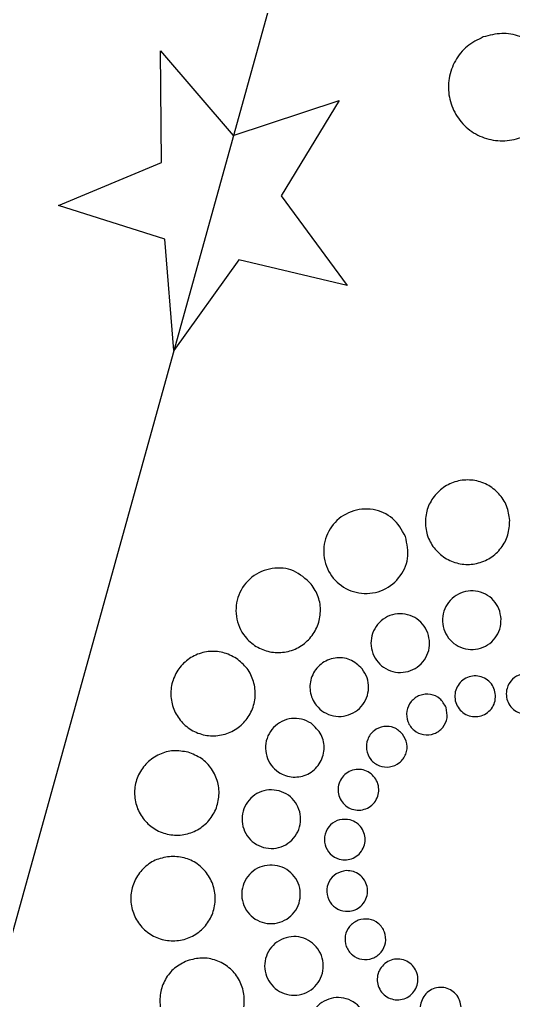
# Model space of a CAD drawing. Extents: x -494 to 784, y 11 to 1214.
# Drawn here: x 174 to 267.4, y 597 to 782.6 of the extents above; entities that cross this region are included whole.
import ezdxf

# ---------------------------------------------------------------- set-up
doc = ezdxf.new("R2010")
doc.units = 0
doc.layers.add('Layer_1', color=7, linetype='CONTINUOUS')

msp = doc.modelspace()

# ---------------------------------------------------------------- linework, layer by layer
at = {"layer": 'Layer_1', "color": 3}
msp.add_line((340.093007, 1213.844937), (7.729113, 15.183946), dxfattribs=at)
at = {"layer": 'Layer_1', "color": 7}
for p, q in [((261.727543, 779.320645), (261.727543, 779.320645)), ((200.824636, 755.558396), (200.683404, 776.672561)), ((200.683404, 776.672561), (214.430301, 760.645998)), ((200.824636, 755.558396), (200.683404, 776.672561)), ((200.683404, 776.672561), (214.430301, 760.645998)), ((214.430301, 760.645998), (234.467421, 767.304955)), ((214.430301, 760.645998), (234.467421, 767.304955)), ((234.467421, 767.304955), (223.473276, 749.278397)), ((234.467421, 767.304955), (223.473276, 749.278397)), ((181.334443, 747.436802), (200.824636, 755.558396)), ((181.334443, 747.436802), (200.824636, 755.558396)), ((223.473276, 749.278397), (235.998133, 732.279692)), ((223.473276, 749.278397), (235.998133, 732.279692)), ((201.458852, 741.046486), (181.334443, 747.436802)), ((201.458852, 741.046486), (181.334443, 747.436802)), ((203.160146, 720.0005), (201.458852, 741.046486)), ((203.160146, 720.0005), (201.458852, 741.046486)), ((215.456481, 737.165233), (203.160146, 720.0005)), ((215.456481, 737.165233), (203.160146, 720.0005)), ((235.998133, 732.279692), (215.456481, 737.165233)), ((235.998133, 732.279692), (215.456481, 737.165233)), ((266.740703, 687.846721), (266.740703, 687.846721)), ((247.004308, 684.79486), (247.004308, 684.79486)), ((229.176947, 675.793461), (229.176947, 675.793461)), ((265.112014, 669.198068), (265.112014, 669.198068)), ((251.218084, 666.555644), (251.218084, 666.555644)), ((215.003714, 661.723692), (215.003714, 661.723692)), ((238.820714, 659.749066), (238.820714, 659.749066)), ((264.04797, 654.714802), (264.04797, 654.714802)), ((254.681692, 652.452432), (254.681692, 652.452432)), ((229.133473, 649.444651), (229.133473, 649.444651)), ((246.472936, 647.406427), (246.472936, 647.406427)), ((205.871972, 643.962759), (205.871972, 643.962759)), ((240.225251, 640.07077), (240.225251, 640.07077)), ((223.104601, 636.651035), (223.104601, 636.651035)), ((236.550191, 631.163494), (236.550191, 631.163494)), ((202.675562, 624.24925), (202.675562, 624.24925)), ((221.324231, 622.620562), (221.324231, 622.620562)), ((235.807506, 621.556517), (235.807506, 621.556517)), ((238.069894, 612.190229), (238.069894, 612.190229)), ((223.966673, 608.726617), (223.966673, 608.726617)), ((205.727457, 604.51284), (205.727457, 604.51284)), ((243.115879, 603.981503), (243.115879, 603.981503)), ((250.451553, 597.733801), (250.451553, 597.733801))]:
    msp.add_line(p, q, dxfattribs=at)
for points, knots in [([(261.727543, 779.320645), (262.881449, 779.622665), (265.172747, 780.222382), (268.74359, 779.563163), (271.869977, 777.811973), (274.206333, 775.069436), (275.46516, 771.702981), (275.499797, 768.104821), (274.296084, 764.714244), (272.00921, 761.939771), (268.91066, 760.110986), (265.372419, 759.458058), (261.826225, 760.051358), (258.693204, 761.820289), (256.358509, 764.558383), (255.099682, 767.924837), (255.063384, 771.527441), (256.273731, 774.900276), (258.535955, 777.74067), (260.658581, 778.791462), (261.727543, 779.320645)], [0, 0, 0, 0, 3.541724, 7.032761, 10.574486, 14.11621, 17.607247, 21.148972, 24.690696, 28.181733, 31.723457, 35.265182, 38.756219, 42.297943, 45.839668, 49.330704, 52.872429, 56.414153, 59.90519, 63.446915, 63.446915, 63.446915, 63.446915]), ([(266.740703, 687.846721), (266.686116, 686.909306), (266.577725, 685.047893), (265.215478, 682.534733), (263.143784, 680.619987), (260.52205, 679.537911), (257.695313, 679.414374), (254.992906, 680.263769), (252.747172, 681.98983), (251.226224, 684.376986), (250.61078, 687.141794), (250.982677, 689.949752), (252.289573, 692.460493), (254.376163, 694.37589), (256.994167, 695.457803), (259.820903, 695.58134), (262.527042, 694.732108), (264.757878, 693.005396), (266.334178, 690.620659), (266.604545, 688.775799), (266.740703, 687.846721)], [0, 0, 0, 0, 2.788191, 5.536479, 8.32467, 11.112861, 13.861149, 16.64934, 19.437531, 22.185819, 24.97401, 27.762201, 30.510489, 33.29868, 36.086871, 38.835159, 41.62335, 44.411541, 47.159829, 49.94802, 49.94802, 49.94802, 49.94802]), ([(247.004308, 684.79486), (247.291936, 683.398674), (247.85866, 680.647712), (245.949329, 676.671864), (242.459297, 674.158201), (238.135452, 673.750002), (234.205918, 675.542508), (231.679448, 679.064396), (231.275271, 683.379879), (233.064607, 687.310857), (236.595445, 689.839779), (240.878484, 690.23272), (244.928012, 688.485083), (246.305299, 686.037217), (247.004308, 684.79486)], [0, 0, 0, 0, 4.177596, 8.231285, 12.408881, 16.586477, 20.640166, 24.817762, 28.995358, 33.049047, 37.226643, 41.404239, 45.457928, 49.635524, 49.635524, 49.635524, 49.635524]), ([(229.176947, 675.793461), (229.683784, 675.002992), (230.690205, 673.433366), (231.065323, 670.599469), (230.514747, 667.832694), (229.029747, 665.416268), (226.815485, 663.654779), (224.129918, 662.753637), (221.298574, 662.829601), (218.6648, 663.868484), (216.188175, 666.049306), (214.652713, 669.588423), (215.142643, 673.878374), (217.718394, 677.375039), (221.670595, 679.072165), (226.061919, 678.661466), (228.128236, 676.759009), (229.176947, 675.793461)], [0, 0, 0, 0, 2.788191, 5.536478, 8.324669, 11.11286, 13.861148, 16.649338, 19.437529, 22.185817, 24.974008, 29.151603, 33.205293, 37.382889, 41.560485, 45.614174, 49.79177, 49.79177, 49.79177, 49.79177]), ([(265.112014, 669.198068), (265.074107, 668.547086), (264.998835, 667.254438), (264.05283, 665.509188), (262.614155, 664.179503), (260.793506, 663.428062), (258.830494, 663.342272), (256.953822, 663.93213), (255.394285, 665.130783), (254.338071, 666.78853), (253.910679, 668.708536), (254.168941, 670.658506), (255.076508, 672.402076), (256.525529, 673.732213), (258.343587, 674.483542), (260.306598, 674.569331), (262.185861, 673.979587), (263.735053, 672.780481), (264.829705, 671.124414), (265.01746, 669.843261), (265.112014, 669.198068)], [0, 0, 0, 0, 1.936244, 3.844777, 5.781021, 7.717264, 9.625798, 11.562041, 13.498285, 15.406818, 17.343062, 19.279306, 21.187839, 23.124083, 25.060326, 26.968859, 28.905103, 30.841347, 32.74988, 34.686124, 34.686124, 34.686124, 34.686124]), ([(251.218084, 666.555644), (251.383197, 665.924809), (251.711059, 664.672168), (251.350667, 662.720005), (250.3933, 661.010824), (248.893968, 659.733549), (247.053544, 659.045355), (245.086447, 659.026419), (243.232835, 659.684483), (241.716043, 660.934706), (240.716255, 662.628669), (240.359303, 664.563008), (240.683657, 666.501695), (241.650724, 668.214503), (243.147626, 669.490869), (244.988051, 670.179064), (246.957577, 670.198908), (248.80149, 669.537217), (250.354319, 668.30047), (250.928782, 667.14004), (251.218084, 666.555644)], [0, 0, 0, 0, 1.936244, 3.844777, 5.781021, 7.717264, 9.625798, 11.562041, 13.498285, 15.406818, 17.343062, 19.279306, 21.187839, 23.124083, 25.060326, 26.968859, 28.905103, 30.841347, 32.74988, 34.686124, 34.686124, 34.686124, 34.686124]), ([(215.003714, 661.723692), (215.730013, 661.128532), (217.172217, 659.94673), (218.404698, 657.367451), (218.736049, 654.565956), (218.07045, 651.8089), (216.508879, 649.449409), (214.233269, 647.762377), (211.516847, 646.960094), (208.691606, 647.132756), (206.093081, 648.259965), (204.039991, 650.211312), (202.776933, 652.74439), (202.453811, 655.558319), (203.117349, 658.312261), (204.67892, 660.671752), (206.956591, 662.361898), (209.664783, 663.151746), (212.520602, 663.025287), (214.172043, 662.159636), (215.003714, 661.723692)], [0, 0, 0, 0, 2.788191, 5.536479, 8.32467, 11.112861, 13.861149, 16.64934, 19.437531, 22.185819, 24.97401, 27.762201, 30.510489, 33.29868, 36.086871, 38.835159, 41.62335, 44.411541, 47.159829, 49.94802, 49.94802, 49.94802, 49.94802]), ([(238.820714, 659.749066), (239.172684, 659.20013), (239.871587, 658.110112), (240.132086, 656.142128), (239.749741, 654.220756), (238.718491, 652.542682), (237.18081, 651.319426), (235.315833, 650.693633), (233.349621, 650.746386), (231.520611, 651.467832), (229.800733, 652.982292), (228.734439, 655.440012), (229.074669, 658.419145), (230.863385, 660.847385), (233.607969, 662.025944), (236.6575, 661.740737), (238.092442, 660.419586), (238.820714, 659.749066)], [0, 0, 0, 0, 1.936244, 3.844777, 5.781021, 7.717264, 9.625798, 11.562041, 13.498285, 15.406818, 17.343062, 20.24417, 23.059233, 25.960341, 28.861449, 31.676512, 34.57762, 34.57762, 34.57762, 34.57762]), ([(273.654943, 653.972119), (273.490209, 653.550309), (273.163099, 652.712725), (272.163783, 651.763072), (270.928256, 651.193607), (269.564545, 651.088018), (268.249641, 651.4526), (267.136805, 652.244938), (266.363866, 653.371123), (266.022614, 654.693175), (266.171437, 656.277611), (267.116983, 657.879876), (268.929588, 658.904764), (271.023941, 658.891001), (272.806372, 657.830116), (273.890908, 656.000419), (273.734383, 654.65497), (273.654943, 653.972119)], [0, 0, 0, 0, 1.344614, 2.669984, 4.014598, 5.359212, 6.684582, 8.029196, 9.37381, 10.69918, 12.043794, 14.058452, 16.013357, 18.028016, 20.042674, 21.997579, 24.012237, 24.012237, 24.012237, 24.012237]), ([(264.04797, 654.714802), (264.021645, 654.262731), (263.969373, 653.365059), (263.312425, 652.153079), (262.313345, 651.229687), (261.049005, 650.707853), (259.685803, 650.648277), (258.382558, 651.0579), (257.299546, 651.890298), (256.566064, 653.041512), (256.269264, 654.374849), (256.448613, 655.728995), (257.078867, 656.939808), (258.085132, 657.863514), (259.347672, 658.38527), (260.710875, 658.444846), (262.015919, 658.035301), (263.091746, 657.202589), (263.851922, 656.052542), (263.982307, 655.162853), (264.04797, 654.714802)], [0, 0, 0, 0, 1.344614, 2.669984, 4.014598, 5.359212, 6.684582, 8.029196, 9.37381, 10.69918, 12.043794, 13.388408, 14.713778, 16.058392, 17.403005, 18.728376, 20.07299, 21.417603, 22.742974, 24.087588, 24.087588, 24.087588, 24.087588]), ([(254.681692, 652.452432), (254.820401, 651.779116), (255.093706, 650.452456), (254.172925, 648.535091), (252.489846, 647.322869), (250.404659, 647.126014), (248.509629, 647.990456), (247.29123, 649.688897), (247.096315, 651.770052), (247.959228, 653.665779), (249.661985, 654.885359), (251.727494, 655.074856), (253.680392, 654.232053), (254.344593, 653.051562), (254.681692, 652.452432)], [0, 0, 0, 0, 2.014659, 3.969563, 5.984222, 7.99888, 9.953785, 11.968444, 13.983102, 15.938007, 17.952665, 19.967324, 21.922228, 23.936887, 23.936887, 23.936887, 23.936887]), ([(229.133473, 649.444651), (229.86497, 648.777652), (231.306267, 647.463437), (231.856427, 644.450414), (230.921796, 641.613477), (228.658861, 639.619742), (225.720768, 639.020912), (223.179395, 639.86873), (221.520668, 641.449931), (220.642411, 643.209028), (220.418328, 645.163141), (220.879036, 647.075602), (221.963482, 648.714137), (223.545192, 649.88785), (225.425882, 650.436356), (227.409089, 650.348536), (228.555923, 649.74739), (229.133473, 649.444651)], [0, 0, 0, 0, 2.901108, 5.716171, 8.617279, 11.518387, 14.33345, 17.234558, 19.170802, 21.079335, 23.015579, 24.951822, 26.860356, 28.796599, 30.732843, 32.641376, 34.57762, 34.57762, 34.57762, 34.57762]), ([(246.472936, 647.406427), (246.812922, 646.80893), (247.48281, 645.631657), (247.199594, 643.523597), (245.973488, 641.850606), (244.051189, 641.019027), (241.981781, 641.255563), (240.298168, 642.494371), (239.46968, 644.413435), (239.704547, 646.483033), (240.947094, 648.169104), (242.852952, 648.987603), (244.970709, 648.789528), (245.967193, 647.872064), (246.472936, 647.406427)], [0, 0, 0, 0, 2.014659, 3.969563, 5.984222, 7.99888, 9.953785, 11.968444, 13.983102, 15.938007, 17.952665, 19.967324, 21.922228, 23.936887, 23.936887, 23.936887, 23.936887]), ([(205.871972, 643.962759), (206.746638, 643.621167), (208.483452, 642.942873), (210.452651, 640.87069), (211.633494, 638.308704), (211.852449, 635.480906), (211.09643, 632.754345), (209.453518, 630.446681), (207.117966, 628.844244), (204.377648, 628.135408), (201.557977, 628.404458), (199.002373, 629.62586), (197.018369, 631.644653), (195.841511, 634.221009), (195.621558, 637.045207), (196.377577, 639.771768), (198.021487, 642.083032), (200.353054, 643.671099), (203.108177, 644.433325), (204.946291, 644.120366), (205.871972, 643.962759)], [0, 0, 0, 0, 2.788191, 5.536478, 8.324669, 11.11286, 13.861148, 16.649338, 19.437529, 22.185817, 24.974008, 27.762199, 30.510486, 33.298677, 36.086868, 38.835155, 41.623346, 44.411537, 47.159825, 49.948015, 49.948015, 49.948015, 49.948015]), ([(240.225251, 640.07077), (240.575511, 639.783753), (241.271018, 639.213825), (241.865386, 637.96996), (242.025181, 636.61893), (241.704194, 635.289332), (240.951121, 634.15146), (239.853701, 633.337883), (238.543698, 632.95098), (237.181217, 633.034246), (235.92807, 633.577846), (234.937961, 634.51889), (234.328847, 635.740474), (234.173021, 637.0975), (234.493014, 638.425597), (235.246087, 639.563469), (236.344501, 640.378547), (237.650535, 640.759454), (239.027762, 640.698469), (239.824175, 640.281006), (240.225251, 640.07077)], [0, 0, 0, 0, 1.344614, 2.669984, 4.014598, 5.359212, 6.684582, 8.029196, 9.37381, 10.69918, 12.043794, 13.388408, 14.713778, 16.058392, 17.403005, 18.728376, 20.07299, 21.417603, 22.742974, 24.087588, 24.087588, 24.087588, 24.087588]), ([(223.104601, 636.651035), (223.712008, 636.413818), (224.918129, 635.94278), (226.285629, 634.503764), (227.105658, 632.724607), (227.25771, 630.760859), (226.732697, 628.867413), (225.591786, 627.264868), (223.969875, 626.152065), (222.066876, 625.659818), (220.108771, 625.846658), (218.334046, 626.694854), (216.956266, 628.096794), (216.139003, 629.88593), (215.986258, 631.847179), (216.511271, 633.740624), (217.652875, 635.345668), (219.272019, 636.448493), (221.185299, 636.977817), (222.461767, 636.760484), (223.104601, 636.651035)], [0, 0, 0, 0, 1.936244, 3.844777, 5.781021, 7.717264, 9.625798, 11.562041, 13.498285, 15.406818, 17.343062, 19.279306, 21.187839, 23.124083, 25.060326, 26.968859, 28.905103, 30.841347, 32.74988, 34.686124, 34.686124, 34.686124, 34.686124]), ([(236.550191, 631.163494), (236.972001, 630.998761), (237.809585, 630.671651), (238.759238, 629.672334), (239.328704, 628.436808), (239.434293, 627.073097), (239.06971, 625.758193), (238.277372, 624.645357), (237.151188, 623.872418), (235.829135, 623.531166), (234.244699, 623.679989), (232.642434, 624.625535), (231.617546, 626.43814), (231.631309, 628.532492), (232.692194, 630.314924), (234.521891, 631.39946), (235.86734, 631.242935), (236.550191, 631.163494)], [0, 0, 0, 0, 1.344614, 2.669984, 4.014598, 5.359212, 6.684582, 8.029196, 9.37381, 10.69918, 12.043794, 14.058452, 16.013357, 18.028016, 20.042674, 21.997579, 24.012238, 24.012238, 24.012238, 24.012238]), ([(202.675562, 624.24925), (203.612976, 624.194663), (205.474389, 624.086272), (207.987549, 622.724025), (209.902295, 620.652332), (210.984371, 618.030597), (211.107908, 615.20386), (210.258513, 612.501453), (208.532452, 610.25572), (206.145296, 608.734771), (203.380488, 608.119327), (200.57253, 608.491224), (198.061789, 609.79812), (196.146392, 611.884711), (195.064479, 614.502714), (194.940942, 617.329451), (195.790174, 620.035589), (197.516886, 622.266425), (199.901623, 623.842725), (201.746483, 624.113092), (202.675562, 624.24925)], [0, 0, 0, 0, 2.788191, 5.536479, 8.32467, 11.112861, 13.861149, 16.64934, 19.437531, 22.185819, 24.97401, 27.762201, 30.510489, 33.29868, 36.086871, 38.835159, 41.62335, 44.411541, 47.159829, 49.94802, 49.94802, 49.94802, 49.94802]), ([(221.324231, 622.620562), (221.975213, 622.582655), (223.267861, 622.507383), (225.013111, 621.561378), (226.342796, 620.122702), (227.094237, 618.302053), (227.180027, 616.339042), (226.590169, 614.46237), (225.391516, 612.902833), (223.733769, 611.846619), (221.813763, 611.419227), (219.863793, 611.677489), (218.120223, 612.585055), (216.790086, 614.034077), (216.038757, 615.852134), (215.952968, 617.815146), (216.542712, 619.694409), (217.741818, 621.243601), (219.397885, 622.338253), (220.679038, 622.526008), (221.324231, 622.620562)], [0, 0, 0, 0, 1.936244, 3.844777, 5.781021, 7.717264, 9.625798, 11.562041, 13.498285, 15.406818, 17.343062, 19.279306, 21.187839, 23.124083, 25.060326, 26.968859, 28.905103, 30.841347, 32.74988, 34.686124, 34.686124, 34.686124, 34.686124]), ([(235.807506, 621.556517), (236.259577, 621.530193), (237.157249, 621.477921), (238.369228, 620.820973), (239.292621, 619.821892), (239.814452, 618.557555), (239.874041, 617.194344), (239.464369, 615.891129), (238.632154, 614.80801), (237.480261, 614.074924), (235.927383, 613.726844), (234.111349, 614.130985), (232.576497, 615.538167), (231.942395, 617.534268), (232.400556, 619.557292), (233.805561, 621.154155), (235.133528, 621.421057), (235.807506, 621.556517)], [0, 0, 0, 0, 1.344614, 2.669984, 4.014598, 5.359212, 6.684582, 8.029196, 9.37381, 10.69918, 12.043794, 14.058452, 16.013357, 18.028016, 20.042674, 21.997579, 24.012238, 24.012238, 24.012238, 24.012238]), ([(238.069894, 612.190229), (238.743209, 612.328938), (240.069869, 612.602243), (241.987234, 611.681462), (243.199457, 609.998383), (243.396312, 607.913195), (242.53187, 606.018165), (240.833428, 604.799767), (238.752273, 604.604851), (236.856547, 605.467764), (235.636966, 607.170521), (235.447469, 609.236031), (236.290272, 611.188928), (237.470764, 611.853129), (238.069894, 612.190229)], [0, 0, 0, 0, 2.014659, 3.969563, 5.984222, 7.998881, 9.953785, 11.968444, 13.983103, 15.938007, 17.952666, 19.967325, 21.92223, 23.936888, 23.936888, 23.936888, 23.936888]), ([(223.966673, 608.726617), (224.597508, 608.89173), (225.85015, 609.219592), (227.802313, 608.8592), (229.511493, 607.901833), (230.788768, 606.402501), (231.476963, 604.562077), (231.495898, 602.59498), (230.837834, 600.741368), (229.587611, 599.224576), (227.893649, 598.224788), (225.959309, 597.867836), (224.020622, 598.19219), (222.307815, 599.159256), (221.031448, 600.656159), (220.343254, 602.496583), (220.32341, 604.46611), (220.9851, 606.310022), (222.221848, 607.862852), (223.382277, 608.437315), (223.966673, 608.726617)], [0, 0, 0, 0, 1.936244, 3.844777, 5.781021, 7.717264, 9.625798, 11.562041, 13.498285, 15.406818, 17.343062, 19.279306, 21.187839, 23.124083, 25.060326, 26.968859, 28.905103, 30.841347, 32.74988, 34.686124, 34.686124, 34.686124, 34.686124]), ([(205.727457, 604.51284), (206.63586, 604.750603), (208.439663, 605.222724), (211.250778, 604.70376), (213.711997, 603.325151), (215.551273, 601.166114), (216.542273, 598.515903), (216.569541, 595.683283), (215.621929, 593.014082), (213.821608, 590.829902), (211.382302, 589.390208), (208.596853, 588.876197), (205.805144, 589.343266), (203.338701, 590.735842), (201.500734, 592.891381), (200.509733, 595.541593), (200.481158, 598.37771), (201.433993, 601.032944), (203.214908, 603.269019), (204.885927, 604.096246), (205.727457, 604.51284)], [0, 0, 0, 0, 2.788191, 5.536478, 8.324669, 11.11286, 13.861148, 16.649338, 19.437529, 22.185817, 24.974008, 27.762199, 30.510486, 33.298677, 36.086868, 38.835155, 41.623346, 44.411537, 47.159825, 49.948015, 49.948015, 49.948015, 49.948015]), ([(243.115879, 603.981503), (243.497086, 604.225927), (244.254042, 604.711276), (245.620698, 604.892178), (246.954983, 604.626661), (248.120316, 603.910516), (248.969785, 602.842679), (249.40442, 601.547562), (249.367574, 600.182115), (248.867353, 598.91205), (247.963115, 597.888218), (246.762169, 597.237367), (245.412147, 597.035555), (244.073386, 597.3067), (242.909174, 598.021436), (242.059705, 599.089272), (241.623948, 600.385799), (241.665271, 601.745618), (242.148859, 603.036593), (242.791994, 603.665023), (243.115879, 603.981503)], [0, 0, 0, 0, 1.344614, 2.669984, 4.014598, 5.359212, 6.684582, 8.029196, 9.37381, 10.69918, 12.043794, 13.388408, 14.713778, 16.058392, 17.403005, 18.728376, 20.07299, 21.417603, 22.742974, 24.087588, 24.087588, 24.087588, 24.087588]), ([(250.451553, 597.733801), (250.738571, 598.084061), (251.308499, 598.779568), (252.552364, 599.373936), (253.903394, 599.533731), (255.232992, 599.212743), (256.370864, 598.459671), (257.184441, 597.362251), (257.571344, 596.052248), (257.488077, 594.689767), (256.944478, 593.43662), (256.003434, 592.446511), (254.78185, 591.837397), (253.424824, 591.681571), (252.096727, 592.001564), (250.958855, 592.754637), (250.143777, 593.853051), (249.76287, 595.159085), (249.823855, 596.536312), (250.241318, 597.332724), (250.451553, 597.733801)], [0, 0, 0, 0, 1.344614, 2.669984, 4.014598, 5.359212, 6.684582, 8.029196, 9.37381, 10.69918, 12.043794, 13.388408, 14.713778, 16.058392, 17.403005, 18.728376, 20.07299, 21.417603, 22.742974, 24.087588, 24.087588, 24.087588, 24.087588]), ([(230.773248, 596.329289), (231.322185, 596.681259), (232.412203, 597.380162), (234.380188, 597.640661), (236.301558, 597.258316), (237.979637, 596.227067), (239.202872, 594.689383), (239.828747, 592.824414), (239.775689, 590.858171), (239.05537, 589.029277), (237.753268, 587.554959), (236.023906, 586.617733), (234.079874, 586.327125), (232.152057, 586.717573), (230.475592, 587.746793), (229.252358, 589.284477), (228.624868, 591.151475), (228.684373, 593.109614), (229.380739, 594.968619), (230.306853, 595.873558), (230.773248, 596.329289)], [0, 0, 0, 0, 1.936244, 3.844777, 5.781021, 7.717264, 9.625798, 11.562041, 13.498285, 15.406818, 17.343062, 19.279306, 21.187839, 23.124083, 25.060326, 26.968859, 28.905103, 30.841347, 32.74988, 34.686124, 34.686124, 34.686124, 34.686124])]:
    msp.add_open_spline(points, degree=3, knots=knots, dxfattribs=at)

doc.saveas('drawing.dxf')
